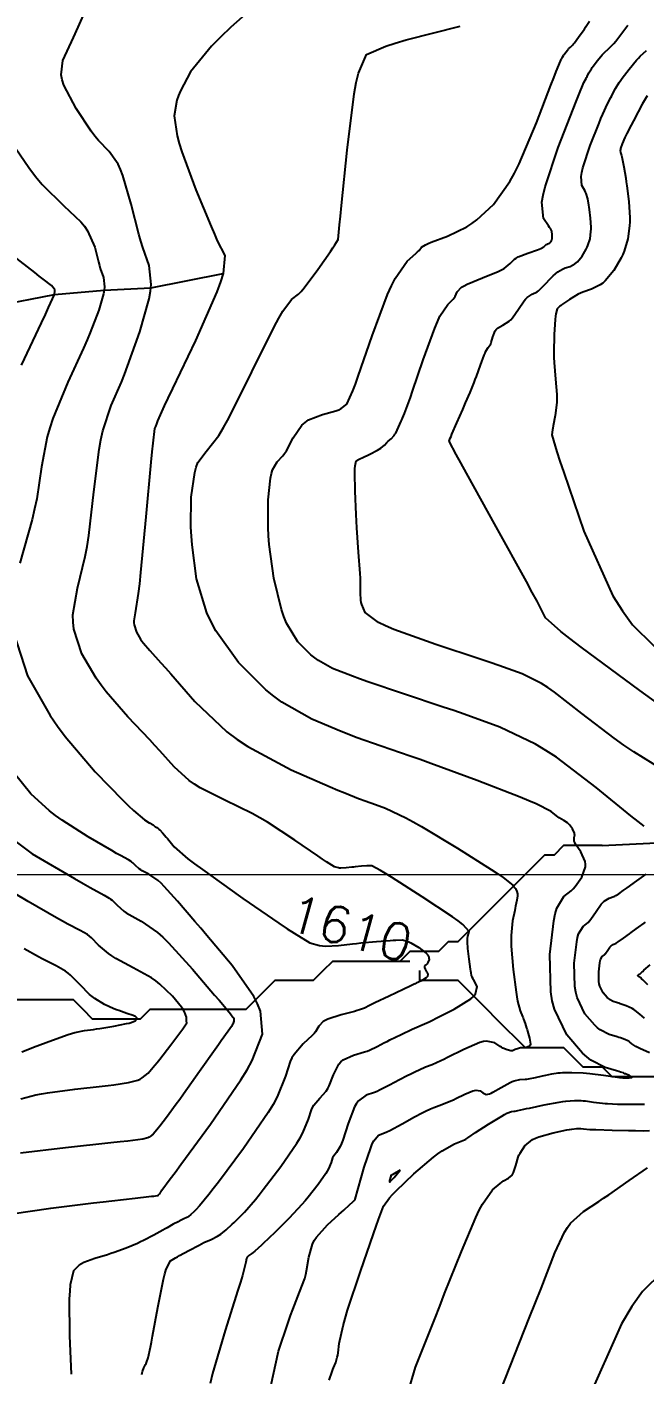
# Model space of a CAD drawing. Header units: metres. Extents: x 837117 to 838477, y 1189012 to 1191015.
# Drawn here: x 837546.3 to 837610.4, y 1190761.9 to 1190902 of the extents above; entities that cross this region are included whole.
import ezdxf

# ---------------------------------------------------------------- set-up
doc = ezdxf.new("R2010")
doc.units = ezdxf.units.M
doc.header["$LTSCALE"] = 0.3
doc.layers.add('COORD', color=7, linetype='Continuous', lineweight=20)
doc.layers.add('DRENAJE', color=5, linetype='Continuous', lineweight=25)
doc.layers.add('COTAS 10', color=1, linetype='Continuous')
doc.layers.add('COTAS INT', color=252, linetype='Continuous')
doc.styles.get("Standard").update_dxf_attribs({"font": 'simplex.shx'})

msp = doc.modelspace()

# ---------------------------------------------------------------- linework, layer by layer
at = {"layer": 'COORD'}
msp.add_line((837476.514, 1190813.872), (838476.514, 1190813.872), dxfattribs=at)
at = {"layer": 'COTAS 10'}
for points, elevation in [([(837613.396, 1190824.146), (837609.361, 1190826.637), (837608.323, 1190827.336), (837607.319, 1190828.038), (837603.979, 1190830.609), (837601.134, 1190832.823), (837600.441, 1190833.301), (837599.791, 1190833.72), (837597.787, 1190834.748), (837595.352, 1190835.608), (837594.43, 1190835.921), (837593.401, 1190836.266), (837588.787, 1190837.787), (837584.427, 1190839.349), (837583.557, 1190839.722), (837582.834, 1190840.068), (837581.442, 1190841.1), (837581.104, 1190841.939), (837581.045, 1190842.163), (837581.002, 1190842.383), (837580.97, 1190843.15), (837580.98, 1190844.253), (837580.964, 1190844.685), (837580.938, 1190845.173), (837580.776, 1190847.39), (837580.587, 1190849.928), (837580.545, 1190850.618), (837580.507, 1190851.303), (837580.411, 1190853.727), (837580.388, 1190855.664), (837580.397, 1190856.042), (837580.413, 1190856.35), (837580.526, 1190856.888), (837580.838, 1190857.047), (837580.98, 1190857.116), (837581.145, 1190857.196), (837581.94, 1190857.576), (837582.75, 1190857.992), (837582.924, 1190858.096), (837583.077, 1190858.193), (837583.447, 1190858.504), (837583.695, 1190858.775), (837583.769, 1190858.848), (837583.847, 1190858.92), (837584.149, 1190859.176), (837584.463, 1190859.51), (837584.548, 1190859.633), (837584.632, 1190859.768), (837584.93, 1190860.364), (837585.202, 1190860.996), (837585.271, 1190861.154), (837585.337, 1190861.305), (837585.549, 1190861.79), (837585.962, 1190862.912), (837586.155, 1190863.465), (837586.382, 1190864.123), (837587.484, 1190867.374), (837588.68, 1190870.653), (837588.966, 1190871.329), (837589.232, 1190871.904), (837590.032, 1190873.141), (837590.592, 1190873.692), (837590.707, 1190873.834), (837590.805, 1190873.971), (837591.014, 1190874.429), (837591.478, 1190874.914), (837591.737, 1190875.068), (837592.051, 1190875.231), (837593.657, 1190875.894), (837595.295, 1190876.562), (837595.631, 1190876.729), (837595.915, 1190876.887), (837596.514, 1190877.395), (837596.961, 1190877.837), (837597.148, 1190877.955), (837597.364, 1190878.071), (837598.375, 1190878.474), (837599.354, 1190878.811), (837599.55, 1190878.886), (837599.713, 1190878.953), (837600.029, 1190879.127), (837600.129, 1190879.237), (837600.156, 1190879.263), (837600.182, 1190879.287), (837600.273, 1190879.359), (837600.363, 1190879.412), (837600.388, 1190879.425), (837600.413, 1190879.436), (837600.504, 1190879.467), (837600.596, 1190879.511), (837600.621, 1190879.531), (837600.646, 1190879.554), (837600.737, 1190879.664), (837600.815, 1190879.794), (837600.832, 1190879.83), (837600.847, 1190879.866), (837600.886, 1190879.994), (837600.904, 1190880.132), (837600.905, 1190880.173), (837600.905, 1190880.217), (837600.894, 1190880.387), (837600.874, 1190880.553), (837600.869, 1190880.593), (837600.863, 1190880.632), (837600.843, 1190880.753), (837600.7, 1190881.018), (837600.617, 1190881.147), (837600.515, 1190881.301), (837599.99, 1190882.059), (837599.832, 1190883.75), (837599.962, 1190884.492), (837600.166, 1190885.352), (837601.531, 1190889.449), (837603.068, 1190893.449), (837603.381, 1190894.249), (837603.645, 1190894.916), (837604.194, 1190896.213), (837604.414, 1190896.626), (837604.471, 1190896.735), (837604.528, 1190896.841), (837604.718, 1190897.206), (837604.964, 1190897.616), (837605.055, 1190897.751), (837605.156, 1190897.895), (837605.604, 1190898.491), (837606.092, 1190899.076), (837606.218, 1190899.213), (837606.34, 1190899.338), (837606.749, 1190899.701), (837607.292, 1190900.258), (837607.499, 1190900.506), (837607.731, 1190900.795), (837608.771, 1190902.176)], 1620), ([(837543.732, 1190891.417), (837546.493, 1190887.355), (837547.201, 1190886.438), (837547.883, 1190885.612), (837550.143, 1190883.38), (837551.91, 1190881.721), (837552.282, 1190881.256), (837552.604, 1190880.789), (837553.343, 1190879.081), (837553.731, 1190877.551), (837553.831, 1190877.196), (837553.928, 1190876.87), (837554.253, 1190875.944), (837554.367, 1190874.979), (837554.331, 1190874.629), (837554.266, 1190874.244), (837553.788, 1190872.554), (837552.885, 1190870.233), (837552.552, 1190869.45), (837552.182, 1190868.606), (837550.549, 1190865.049), (837548.996, 1190861.294), (837548.677, 1190860.325), (837548.406, 1190859.387), (837547.83, 1190856.252), (837547.324, 1190852.932), (837547.097, 1190851.877), (837546.833, 1190850.764), (837545.565, 1190846.252)], 1610), ([(837544.936, 1190838.936), (837546.352, 1190834.535), (837548.729, 1190830.398), (837549.474, 1190829.303), (837550.258, 1190828.229), (837553.404, 1190824.535), (837556.253, 1190821.61), (837556.848, 1190821.021), (837557.36, 1190820.528), (837558.512, 1190819.549), (837559.011, 1190819.26), (837559.111, 1190819.202), (837559.195, 1190819.155), (837559.36, 1190819.065), (837559.419, 1190819.031), (837559.451, 1190819.005), (837559.51, 1190818.946), (837559.59, 1190818.877), (837559.619, 1190818.857), (837559.651, 1190818.836), (837559.793, 1190818.761), (837559.984, 1190818.626), (837560.048, 1190818.569), (837560.116, 1190818.504), (837560.399, 1190818.194), (837560.773, 1190817.753), (837560.899, 1190817.604), (837561.034, 1190817.444), (837561.601, 1190816.769), (837563.04, 1190815.514), (837563.725, 1190814.988), (837564.534, 1190814.385), (837568.488, 1190811.561), (837568.75, 1190811.381), (837572.494, 1190808.805), (837573.335, 1190808.243), (837574.06, 1190807.769), (837575.709, 1190806.788), (837576.705, 1190806.493), (837577.018, 1190806.453), (837577.346, 1190806.43), (837578.667, 1190806.495), (837580.142, 1190806.67), (837580.569, 1190806.716), (837581.003, 1190806.761), (837582.636, 1190806.914), (837584.069, 1190807.028), (837584.377, 1190807.049), (837584.647, 1190807.064), (837585.3, 1190807.081), (837585.812, 1190806.947), (837585.993, 1190806.868), (837586.191, 1190806.771), (837587.049, 1190806.271), (837587.802, 1190805.705), (837587.935, 1190805.567), (837588.034, 1190805.437), (837588.119, 1190805.035), (837587.98, 1190804.73), (837587.939, 1190804.662), (837587.896, 1190804.601), (837587.731, 1190804.439), (837587.616, 1190804.305), (837587.606, 1190804.262), (837587.605, 1190804.217), (837587.676, 1190804.031), (837587.801, 1190803.829), (837587.834, 1190803.773), (837587.866, 1190803.717), (837587.974, 1190803.514), (837587.932, 1190803.287), (837587.869, 1190803.216), (837587.784, 1190803.141), (837587.293, 1190802.838), (837586.76, 1190802.566), (837586.649, 1190802.511), (837586.554, 1190802.464), (837586.342, 1190802.368), (837585.908, 1190802.17), (837585.673, 1190802.059), (837585.388, 1190801.924), (837583.945, 1190801.236), (837582.476, 1190800.529), (837582.176, 1190800.383), (837581.921, 1190800.258), (837581.385, 1190799.986), (837580.867, 1190799.797), (837580.624, 1190799.725), (837580.339, 1190799.643), (837578.948, 1190799.277), (837577.576, 1190798.841), (837577.302, 1190798.716), (837577.073, 1190798.589), (837576.631, 1190798.112), (837576.297, 1190797.529), (837576.137, 1190797.335), (837575.948, 1190797.127), (837575.022, 1190796.258), (837574.06, 1190795.161), (837573.849, 1190794.809), (837573.662, 1190794.437), (837573.184, 1190792.918), (837572.315, 1190790.76), (837571.882, 1190789.984), (837571.364, 1190789.13), (837568.797, 1190785.403), (837566.206, 1190781.911), (837565.673, 1190781.206), (837565.22, 1190780.614), (837564.251, 1190779.42), (837563.841, 1190779.008), (837563.741, 1190778.909), (837563.646, 1190778.816), (837563.351, 1190778.537), (837563.08, 1190778.32), (837563, 1190778.268), (837562.919, 1190778.218), (837562.609, 1190778.065), (837562.244, 1190777.9), (837562.127, 1190777.843), (837562.004, 1190777.78), (837561.502, 1190777.514), (837560.862, 1190777.16), (837560.652, 1190777.042), (837560.426, 1190776.915), (837559.491, 1190776.387), (837558.423, 1190775.824), (837558.113, 1190775.676), (837557.797, 1190775.531), (837556.608, 1190775.037), (837555.363, 1190774.585), (837555.012, 1190774.467), (837554.659, 1190774.351), (837553.364, 1190773.961), (837552.222, 1190773.536), (837551.967, 1190773.399), (837551.737, 1190773.254), (837551.126, 1190772.662), (837550.795, 1190771.235), (837550.742, 1190770.563), (837550.706, 1190769.772), (837550.716, 1190765.918), (837550.914, 1190761.92)], 1610), ([(837610.496, 1190798.929), (837610.005, 1190799.343), (837609.526, 1190799.746), (837609.387, 1190799.837), (837609.376, 1190799.844), (837609.219, 1190799.937), (837608.592, 1190800.223), (837607.974, 1190800.444), (837607.823, 1190800.496), (837607.681, 1190800.543), (837607.242, 1190800.68), (837606.849, 1190800.884), (837606.736, 1190800.974), (837606.621, 1190801.079), (837606.19, 1190801.581), (837605.85, 1190802.28), (837605.792, 1190802.51), (837605.749, 1190802.755), (837605.727, 1190803.774), (837605.833, 1190804.699), (837605.872, 1190804.887), (837605.915, 1190805.044), (837606.104, 1190805.364), (837606.322, 1190805.539), (837606.383, 1190805.606), (837606.445, 1190805.68), (837606.671, 1190806.013), (837606.897, 1190806.335), (837606.959, 1190806.402), (837607.02, 1190806.46), (837607.238, 1190806.59), (837607.533, 1190806.734), (837607.643, 1190806.8), (837607.764, 1190806.879), (837608.303, 1190807.259), (837608.918, 1190807.71), (837609.087, 1190807.833), (837609.256, 1190807.955), (837609.862, 1190808.389), (837610.439, 1190808.816), (837610.59, 1190808.934)], 1620), ([(837585.083, 1190757.243), (837586.672, 1190762.672), (837588.678, 1190767.696), (837589.203, 1190769.016), (837589.715, 1190770.305), (837591.453, 1190774.703), (837592.954, 1190778.235), (837593.317, 1190778.978), (837593.657, 1190779.619), (837594.692, 1190781.087), (837595.486, 1190781.764), (837595.673, 1190781.907), (837595.847, 1190782.031), (837596.356, 1190782.319), (837596.725, 1190782.62), (837596.809, 1190782.753), (837596.885, 1190782.906), (837597.098, 1190783.638), (837597.343, 1190784.478), (837597.44, 1190784.7), (837597.55, 1190784.918), (837598.053, 1190785.666), (837598.86, 1190786.313), (837599.161, 1190786.467), (837599.496, 1190786.61), (837600.988, 1190787.035), (837602.409, 1190787.319), (837602.699, 1190787.374), (837602.945, 1190787.417), (837603.463, 1190787.487), (837603.706, 1190787.479), (837603.779, 1190787.473), (837603.854, 1190787.466), (837604.147, 1190787.428), (837604.79, 1190787.38), (837605.086, 1190787.367), (837605.434, 1190787.353), (837607.116, 1190787.302), (837608.841, 1190787.262), (837609.216, 1190787.255), (837609.546, 1190787.249), (837610.365, 1190787.245), (837611.019, 1190787.256)], 1620)]:
    msp.add_lwpolyline(points, dxfattribs=dict(at, elevation=elevation))
at = {"layer": 'COTAS INT'}
for points, elevation in [([(837572.48, 1190906.388), (837567.49, 1190901.955), (837566.426, 1190900.928), (837565.5, 1190899.99), (837563.304, 1190897.326), (837562.251, 1190895.349), (837562.047, 1190894.843), (837561.88, 1190894.355), (837561.59, 1190892.743), (837561.911, 1190890.653), (837562.13, 1190889.864), (837562.405, 1190888.984), (837563.865, 1190885.045), (837565.436, 1190881.238), (837565.78, 1190880.441), (837566.086, 1190879.756), (837566.863, 1190878.207), (837566.711, 1190876.354), (837566.431, 1190875.476), (837566.048, 1190874.441), (837563.804, 1190869.383), (837561.428, 1190864.399), (837560.961, 1190863.409), (837560.577, 1190862.588), (837559.88, 1190861.034), (837559.737, 1190860.636), (837559.703, 1190860.545), (837559.67, 1190860.461), (837559.571, 1190860.229), (837559.381, 1190858.715), (837559.292, 1190857.823), (837559.185, 1190856.727), (837558.668, 1190851.064), (837558.117, 1190845.272), (837557.99, 1190844.095), (837557.873, 1190843.104), (837557.544, 1190841.064), (837557.408, 1190840.251), (837557.413, 1190840.033), (837557.437, 1190839.819), (837557.678, 1190839.07), (837558.112, 1190838.336), (837558.257, 1190838.13), (837558.414, 1190837.923), (837559.07, 1190837.168), (837560.232, 1190835.89), (837560.708, 1190835.354), (837561.25, 1190834.739), (837563.761, 1190831.858), (837567.086, 1190828.705), (837568.141, 1190827.918), (837569.255, 1190827.168), (837573.761, 1190824.77), (837577.807, 1190822.999), (837578.63, 1190822.644), (837579.325, 1190822.349), (837580.761, 1190821.77), (837581.553, 1190821.497), (837581.842, 1190821.394), (837582.161, 1190821.279), (837583.563, 1190820.761), (837585.685, 1190819.76), (837586.458, 1190819.34), (837587.311, 1190818.858), (837591.061, 1190816.6), (837594.544, 1190814.395), (837595.229, 1190813.946), (837595.792, 1190813.567), (837596.816, 1190812.783), (837597.022, 1190812.482), (837597.069, 1190812.407), (837597.112, 1190812.336), (837597.233, 1190812.111), (837597.288, 1190811.853), (837597.29, 1190811.761), (837597.286, 1190811.66), (837597.223, 1190811.222), (837597.092, 1190810.588), (837597.045, 1190810.363), (837596.994, 1190810.117), (837596.769, 1190809.05), (837596.625, 1190807.54), (837596.625, 1190807.014), (837596.642, 1190806.442), (837596.844, 1190803.985), (837597.146, 1190801.646), (837597.226, 1190801.148), (837597.304, 1190800.714), (837597.571, 1190799.689), (837597.803, 1190799.124), (837597.86, 1190798.981), (837597.912, 1190798.843), (837598.074, 1190798.394), (837598.231, 1190797.91), (837598.281, 1190797.75), (837598.334, 1190797.579), (837598.549, 1190796.869), (837598.626, 1190796.24), (837598.592, 1190796.12), (837598.534, 1190796.024), (837598.122, 1190795.875), (837597.613, 1190795.846), (837597.493, 1190795.826), (837597.383, 1190795.801), (837597.058, 1190795.668), (837596.764, 1190795.561), (837596.673, 1190795.552), (837596.577, 1190795.554), (837596.196, 1190795.634), (837595.752, 1190795.836), (837595.617, 1190795.913), (837595.476, 1190795.999), (837594.926, 1190796.388), (837594.076, 1190796.554), (837593.747, 1190796.5), (837593.378, 1190796.402), (837591.706, 1190795.688), (837590.022, 1190794.839), (837589.644, 1190794.656), (837589.305, 1190794.496), (837588.402, 1190794.106), (837587.708, 1190793.831), (837587.501, 1190793.743), (837587.287, 1190793.649), (837586.463, 1190793.268), (837585.556, 1190792.818), (837585.29, 1190792.68), (837585.019, 1190792.537), (837583.985, 1190791.973), (837582.957, 1190791.449), (837582.688, 1190791.331), (837582.427, 1190791.224), (837581.541, 1190790.935), (837580.747, 1190790.357), (837580.543, 1190790.067), (837580.345, 1190789.721), (837579.692, 1190788.004), (837579.136, 1190786.27), (837579, 1190785.914), (837578.873, 1190785.612), (837578.479, 1190784.968), (837578.185, 1190784.632), (837578.12, 1190784.525), (837578.063, 1190784.411), (837577.917, 1190783.947), (837577.652, 1190783.288), (837577.519, 1190783.051), (837577.361, 1190782.79), (837576.577, 1190781.651), (837575.533, 1190780.328), (837575.211, 1190779.951), (837574.876, 1190779.569), (837573.544, 1190778.151), (837572.238, 1190776.839), (837571.917, 1190776.524), (837571.615, 1190776.229), (837570.674, 1190775.339), (837569.973, 1190774.716), (837569.823, 1190774.59), (837569.691, 1190774.484), (837569.372, 1190774.272), (837569.204, 1190774.114), (837569.168, 1190774.043), (837569.136, 1190773.961), (837569.055, 1190773.564), (837568.691, 1190772.19), (837568.48, 1190771.491), (837568.222, 1190770.654), (837566.889, 1190766.48), (837565.595, 1190762.002), (837565.361, 1190760.974)], 1614), ([(837558.252, 1190761.89), (837558.272, 1190762.06), (837558.299, 1190762.211), (837558.447, 1190762.608), (837558.63, 1190762.933), (837558.678, 1190763.04), (837558.725, 1190763.153), (837558.885, 1190763.623), (837559.134, 1190764.741), (837559.237, 1190765.264), (837559.355, 1190765.879), (837559.904, 1190768.868), (837560.496, 1190771.799), (837560.642, 1190772.376), (837560.779, 1190772.853), (837561.208, 1190773.727), (837561.733, 1190774.021), (837561.932, 1190774.131), (837562.153, 1190774.254), (837563.144, 1190774.798), (837564.193, 1190775.355), (837564.451, 1190775.485), (837564.696, 1190775.605), (837565.461, 1190775.95), (837566.109, 1190776.27), (837566.279, 1190776.374), (837566.445, 1190776.485), (837567.012, 1190776.938), (837567.631, 1190777.523), (837567.829, 1190777.716), (837568.04, 1190777.924), (837568.898, 1190778.786), (837570.048, 1190780.091), (837570.442, 1190780.578), (837570.87, 1190781.119), (837572.687, 1190783.527), (837574.363, 1190785.96), (837574.701, 1190786.517), (837574.984, 1190787.024), (837575.551, 1190788.433), (837575.862, 1190789.424), (837575.985, 1190789.667), (837576.123, 1190789.897), (837576.75, 1190790.613), (837577.41, 1190791.37), (837577.569, 1190791.625), (837577.716, 1190791.9), (837578.161, 1190793.058), (837578.709, 1190794.155), (837578.922, 1190794.391), (837579.161, 1190794.599), (837580.245, 1190795.106), (837581.383, 1190795.434), (837581.656, 1190795.528), (837581.912, 1190795.623), (837582.685, 1190795.98), (837583.47, 1190796.397), (837583.733, 1190796.531), (837584.016, 1190796.673), (837585.204, 1190797.252), (837586.338, 1190797.787), (837586.587, 1190797.901), (837586.808, 1190798), (837587.372, 1190798.237), (837588.114, 1190798.575), (837588.447, 1190798.738), (837588.835, 1190798.931), (837590.7, 1190799.881), (837592.42, 1190800.942), (837592.717, 1190801.206), (837592.937, 1190801.456), (837593.084, 1190802.25), (837592.79, 1190802.829), (837592.731, 1190802.944), (837592.682, 1190803.039), (837592.586, 1190803.218), (837592.559, 1190803.26), (837592.553, 1190803.269), (837592.548, 1190803.276), (837592.539, 1190803.293), (837592.531, 1190803.31), (837592.528, 1190803.317), (837592.524, 1190803.325), (837592.505, 1190803.364), (837592.456, 1190803.657), (837592.432, 1190803.825), (837592.404, 1190804.032), (837592.268, 1190805.092), (837592.14, 1190806.191), (837592.117, 1190806.422), (837592.1, 1190806.621), (837592.084, 1190807.072), (837592.101, 1190807.279), (837592.104, 1190807.323), (837592.108, 1190807.362), (837592.116, 1190807.457), (837592.143, 1190807.567), (837592.158, 1190807.615), (837592.177, 1190807.671), (837592.274, 1190807.94), (837591.596, 1190808.69), (837591.127, 1190809.05), (837590.536, 1190809.477), (837587.384, 1190811.567), (837584.177, 1190813.595), (837583.551, 1190813.983), (837583.039, 1190814.295), (837582.136, 1190814.794), (837581.873, 1190814.787), (837581.764, 1190814.781), (837581.64, 1190814.773), (837581.062, 1190814.726), (837580.404, 1190814.665), (837580.229, 1190814.647), (837580.057, 1190814.628), (837579.463, 1190814.558), (837578.931, 1190814.531), (837578.798, 1190814.541), (837578.672, 1190814.557), (837578.271, 1190814.676), (837577.421, 1190815.201), (837577.012, 1190815.473), (837576.528, 1190815.801), (837574.153, 1190817.443), (837571.289, 1190819.3), (837570.498, 1190819.762), (837569.706, 1190820.202), (837566.852, 1190821.606), (837564.313, 1190822.901), (837563.72, 1190823.273), (837563.175, 1190823.65), (837561.606, 1190825.063), (837560.104, 1190826.742), (837559.602, 1190827.288), (837559.063, 1190827.869), (837556.803, 1190830.26), (837554.545, 1190832.857), (837554.007, 1190833.568), (837553.507, 1190834.276), (837552.015, 1190836.803), (837551.187, 1190839.377), (837551.105, 1190840.115), (837551.087, 1190840.864), (837551.555, 1190843.658), (837552.353, 1190846.934), (837552.543, 1190847.986), (837552.72, 1190849.102), (837553.249, 1190853.658), (837553.796, 1190858.057), (837553.984, 1190859.074), (837554.189, 1190860.004), (837555.06, 1190862.639), (837556.112, 1190865.068), (837556.43, 1190865.868), (837556.759, 1190866.725), (837558.045, 1190870.279), (837559.018, 1190873.72), (837559.151, 1190874.504), (837559.224, 1190875.217), (837558.992, 1190877.182), (837558.331, 1190879.068), (837558.133, 1190879.73), (837557.929, 1190880.453), (837557.139, 1190883.568), (837556.28, 1190886.541), (837556.034, 1190887.173), (837555.782, 1190887.722), (837554.842, 1190889.019), (837553.727, 1190890.165), (837553.366, 1190890.62), (837552.982, 1190891.134), (837551.406, 1190893.49), (837550.147, 1190895.927), (837549.962, 1190896.494), (837549.849, 1190897.013), (837550.035, 1190898.497), (837551.154, 1190900.872), (837551.629, 1190901.953), (837552.176, 1190903.217)], 1612), ([(837610.46, 1190818.902), (837609.816, 1190819.399), (837609.066, 1190819.991), (837605.472, 1190822.934), (837601.327, 1190826.065), (837600.229, 1190826.777), (837599.153, 1190827.422), (837595.445, 1190829.191), (837591.741, 1190830.533), (837590.667, 1190830.909), (837589.573, 1190831.287), (837585.445, 1190832.665), (837581.72, 1190833.914), (837580.879, 1190834.21), (837580.121, 1190834.484), (837578.071, 1190835.292), (837576.6, 1190836.123), (837576.206, 1190836.412), (837575.819, 1190836.726), (837574.47, 1190838.071), (837573.29, 1190840.005), (837573.009, 1190840.69), (837572.749, 1190841.44), (837571.974, 1190844.688), (837571.492, 1190848.172), (837571.415, 1190849.07), (837571.363, 1190849.939), (837571.38, 1190852.839), (837571.632, 1190855.093), (837571.728, 1190855.555), (837571.835, 1190855.948), (837572.315, 1190856.781), (837572.905, 1190857.391), (837573.081, 1190857.642), (837573.263, 1190857.93), (837573.968, 1190859.265), (837574.887, 1190860.594), (837575.204, 1190860.878), (837575.549, 1190861.125), (837577.021, 1190861.71), (837578.414, 1190862.083), (837578.71, 1190862.195), (837578.966, 1190862.312), (837579.564, 1190862.766), (837580.174, 1190864.149), (837580.437, 1190864.851), (837580.742, 1190865.691), (837582.185, 1190869.879), (837583.783, 1190874.164), (837584.185, 1190875.066), (837584.57, 1190875.844), (837585.815, 1190877.627), (837586.732, 1190878.443), (837586.91, 1190878.612), (837587.055, 1190878.757), (837587.304, 1190879.073), (837587.742, 1190879.347), (837588.006, 1190879.465), (837588.331, 1190879.601), (837590.02, 1190880.246), (837592.025, 1190881.211), (837592.55, 1190881.55), (837593.061, 1190881.92), (837594.795, 1190883.514), (837596.482, 1190885.909), (837596.963, 1190886.783), (837597.45, 1190887.75), (837599.259, 1190892.004), (837600.764, 1190895.942), (837601.06, 1190896.708), (837601.302, 1190897.335), (837601.741, 1190898.428), (837601.833, 1190898.599), (837601.857, 1190898.644), (837601.88, 1190898.688), (837601.959, 1190898.84), (837602.061, 1190899.01), (837602.099, 1190899.066), (837602.141, 1190899.126), (837602.327, 1190899.373), (837602.529, 1190899.616), (837602.582, 1190899.673), (837602.632, 1190899.725), (837602.802, 1190899.876), (837603.028, 1190900.107), (837603.114, 1190900.21), (837603.21, 1190900.33), (837603.642, 1190900.903), (837604.118, 1190901.578), (837604.242, 1190901.762), (837604.362, 1190901.945), (837604.768, 1190902.593)], 1618), ([(837571.634, 1190760.685), (837572.449, 1190764.32), (837573.452, 1190767.321), (837573.697, 1190768.017), (837573.928, 1190768.653), (837574.643, 1190770.464), (837575.167, 1190771.888), (837575.277, 1190772.28), (837575.373, 1190772.672), (837575.593, 1190774.081), (837575.965, 1190775.456), (837576.156, 1190775.826), (837576.385, 1190776.191), (837577.531, 1190777.471), (837578.734, 1190778.549), (837578.999, 1190778.787), (837579.234, 1190778.998), (837579.839, 1190779.542), (837580.177, 1190779.861), (837580.243, 1190779.93), (837580.299, 1190779.99), (837580.402, 1190780.141), (837581.367, 1190783.446), (837582.035, 1190785.471), (837582.199, 1190785.866), (837582.354, 1190786.19), (837582.838, 1190786.764), (837583.471, 1190787.014), (837583.72, 1190787.133), (837584.002, 1190787.275), (837585.285, 1190787.966), (837586.567, 1190788.676), (837586.848, 1190788.828), (837587.096, 1190788.962), (837587.722, 1190789.285), (837588.236, 1190789.512), (837588.414, 1190789.584), (837588.607, 1190789.661), (837589.432, 1190789.975), (837590.361, 1190790.346), (837590.62, 1190790.459), (837590.88, 1190790.577), (837591.825, 1190791.038), (837592.646, 1190791.388), (837592.828, 1190791.436), (837592.989, 1190791.463), (837593.406, 1190791.382), (837593.677, 1190791.191), (837593.746, 1190791.148), (837593.812, 1190791.11), (837594.03, 1190791.011), (837594.392, 1190791.082), (837594.549, 1190791.151), (837594.731, 1190791.241), (837595.594, 1190791.746), (837596.514, 1190792.264), (837596.731, 1190792.362), (837596.933, 1190792.441), (837597.528, 1190792.564), (837598.074, 1190792.595), (837598.245, 1190792.616), (837598.425, 1190792.643), (837599.145, 1190792.784), (837599.877, 1190792.948), (837600.064, 1190792.989), (837600.245, 1190793.029), (837600.841, 1190793.155), (837601.5, 1190793.248), (837601.719, 1190793.265), (837601.955, 1190793.28), (837602.94, 1190793.305), (837604.108, 1190793.264), (837604.459, 1190793.236), (837604.821, 1190793.202), (837606.23, 1190793.021), (837607.441, 1190792.839), (837607.679, 1190792.804), (837607.875, 1190792.775), (837608.233, 1190792.729), (837608.453, 1190792.729), (837608.531, 1190792.73), (837608.902, 1190792.734), (837609.174, 1190792.774), (837609.189, 1190792.797), (837609.178, 1190792.825), (837608.92, 1190792.969), (837608.572, 1190793.116), (837608.504, 1190793.146), (837608.448, 1190793.171), (837608.35, 1190793.22), (837608.331, 1190793.237), (837608.325, 1190793.241), (837608.318, 1190793.244), (837608.293, 1190793.256), (837607.987, 1190793.345), (837607.804, 1190793.398), (837607.579, 1190793.463), (837606.409, 1190793.797), (837604.916, 1190794.574), (837604.486, 1190794.917), (837604.05, 1190795.316), (837602.414, 1190797.219), (837601.122, 1190799.874), (837600.901, 1190800.747), (837600.74, 1190801.68), (837600.655, 1190805.546), (837601.059, 1190809.061), (837601.206, 1190809.773), (837601.369, 1190810.371), (837602.086, 1190811.585), (837602.873, 1190812.182), (837603.08, 1190812.391), (837603.282, 1190812.618), (837603.97, 1190813.598), (837604.356, 1190814.671), (837604.368, 1190814.957), (837604.337, 1190815.239), (837603.882, 1190816.218), (837603.329, 1190817.025), (837603.237, 1190817.199), (837603.173, 1190817.35), (837603.161, 1190817.716), (837603.236, 1190817.991), (837603.226, 1190818.085), (837603.202, 1190818.187), (837603.006, 1190818.62), (837602.695, 1190819.05), (837602.598, 1190819.15), (837602.497, 1190819.242), (837602.097, 1190819.504), (837601.634, 1190819.771), (837601.493, 1190819.865), (837601.347, 1190819.968), (837600.775, 1190820.415), (837599.229, 1190821.217), (837598.47, 1190821.543), (837597.566, 1190821.914), (837593.103, 1190823.634), (837588.283, 1190825.409), (837587.155, 1190825.816), (837586.115, 1190826.186), (837583.103, 1190827.218), (837580.522, 1190828.131), (837579.755, 1190828.427), (837578.964, 1190828.741), (837575.916, 1190830.031), (837572.801, 1190831.791), (837571.967, 1190832.403), (837571.147, 1190833.068), (837568.29, 1190835.916), (837565.935, 1190839.198), (837565.431, 1190840.136), (837564.991, 1190841.087), (837563.937, 1190844.628), (837563.465, 1190848.134), (837563.392, 1190849.063), (837563.345, 1190849.974), (837563.383, 1190853.112), (837563.74, 1190855.673), (837563.894, 1190856.22), (837564.072, 1190856.697), (837564.913, 1190857.833), (837566.252, 1190859.516), (837566.744, 1190860.337), (837567.288, 1190861.312), (837569.691, 1190866.116), (837571.992, 1190870.807), (837572.471, 1190871.71), (837572.883, 1190872.443), (837573.803, 1190873.66), (837574.51, 1190874.196), (837574.787, 1190874.498), (837575.099, 1190874.868), (837576.523, 1190876.758), (837577.856, 1190878.654), (837578.11, 1190879.027), (837578.316, 1190879.334), (837578.646, 1190879.895), (837578.792, 1190881.396), (837578.882, 1190882.296), (837578.994, 1190883.406), (837579.573, 1190889.165), (837580.32, 1190895.031), (837580.536, 1190896.209), (837580.757, 1190897.193), (837581.589, 1190899.134), (837583.608, 1190899.994), (837584.576, 1190900.296), (837585.723, 1190900.626), (837591.343, 1190902.049)], 1616), ([(837616.375, 1190828.409), (837609.989, 1190833.004), (837603.914, 1190837.497), (837602.741, 1190838.392), (837601.79, 1190839.136), (837600.195, 1190840.564), (837599.319, 1190842.281), (837598.821, 1190843.207), (837598.211, 1190844.328), (837595.087, 1190850.007), (837591.993, 1190855.602), (837591.404, 1190856.671), (837590.929, 1190857.532), (837590.181, 1190858.906), (837590.184, 1190858.919), (837590.184, 1190858.924), (837590.179, 1190858.928), (837590.299, 1190859.221), (837590.378, 1190859.406), (837590.475, 1190859.635), (837590.99, 1190860.836), (837591.59, 1190862.227), (837591.741, 1190862.577), (837591.886, 1190862.911), (837592.357, 1190863.986), (837592.784, 1190865.014), (837592.901, 1190865.318), (837593.019, 1190865.63), (837593.44, 1190866.825), (837593.82, 1190867.866), (837593.911, 1190868.08), (837593.995, 1190868.263), (837594.249, 1190868.656), (837594.452, 1190868.941), (837594.504, 1190869.056), (837594.555, 1190869.186), (837594.724, 1190869.785), (837594.98, 1190870.394), (837595.085, 1190870.531), (837595.206, 1190870.655), (837595.766, 1190870.985), (837596.415, 1190871.384), (837596.591, 1190871.551), (837596.766, 1190871.743), (837597.388, 1190872.638), (837597.979, 1190873.518), (837598.134, 1190873.7), (837598.287, 1190873.855), (837598.808, 1190874.193), (837599.319, 1190874.454), (837599.464, 1190874.56), (837599.612, 1190874.682), (837600.158, 1190875.247), (837600.701, 1190875.845), (837600.847, 1190875.987), (837600.99, 1190876.119), (837601.488, 1190876.512), (837601.976, 1190876.801), (837602.112, 1190876.867), (837602.248, 1190876.927), (837602.745, 1190877.096), (837603.244, 1190877.34), (837603.381, 1190877.447), (837603.519, 1190877.573), (837604.012, 1190878.171), (837604.437, 1190878.88), (837604.53, 1190879.075), (837604.613, 1190879.269), (837604.825, 1190879.966), (837604.92, 1190880.716), (837604.928, 1190880.944), (837604.929, 1190881.18), (837604.869, 1190882.106), (837604.759, 1190883.009), (837604.729, 1190883.231), (837604.699, 1190883.441), (837604.589, 1190884.098), (837604.43, 1190884.664), (837604.369, 1190884.816), (837604.3, 1190884.967), (837603.986, 1190885.494), (837603.897, 1190886.443), (837603.97, 1190886.86), (837604.085, 1190887.343), (837604.851, 1190889.642), (837605.76, 1190891.974), (837605.965, 1190892.477), (837606.149, 1190892.918), (837606.646, 1190893.999), (837606.995, 1190894.652), (837607.086, 1190894.825), (837607.175, 1190894.994), (837607.477, 1190895.573), (837607.867, 1190896.222), (837608.011, 1190896.436), (837608.171, 1190896.664), (837608.881, 1190897.609), (837609.654, 1190898.535), (837609.854, 1190898.752), (837610.048, 1190898.951), (837610.695, 1190899.527)], 1622), ([(837610.77, 1190894.828), (837610.236, 1190893.939), (837609.823, 1190893.146), (837609.701, 1190892.915), (837609.576, 1190892.679), (837609.098, 1190891.784), (837608.653, 1190890.921), (837608.548, 1190890.705), (837608.451, 1190890.498), (837608.171, 1190889.836), (837608.003, 1190889.333), (837607.978, 1190889.227), (837607.962, 1190889.136), (837607.981, 1190888.928), (837608.084, 1190888.632), (837608.121, 1190888.485), (837608.161, 1190888.31), (837608.336, 1190887.443), (837608.535, 1190886.249), (837608.59, 1190885.868), (837608.645, 1190885.465), (837608.844, 1190883.824), (837608.953, 1190882.143), (837608.952, 1190881.714), (837608.936, 1190881.301), (837608.764, 1190879.939), (837608.378, 1190878.673), (837608.228, 1190878.32), (837608.058, 1190877.966), (837607.288, 1190876.679), (837606.391, 1190875.592), (837606.142, 1190875.364), (837605.892, 1190875.168), (837604.986, 1190874.725), (837604.084, 1190874.419), (837603.836, 1190874.309), (837603.589, 1190874.189), (837602.704, 1190873.664), (837601.968, 1190873.153), (837601.815, 1190873.04), (837601.684, 1190872.94), (837601.395, 1190872.685), (837601.259, 1190872.168), (837601.225, 1190871.904), (837601.192, 1190871.587), (837601.085, 1190870.004), (837601.05, 1190868.121), (837601.063, 1190867.616), (837601.086, 1190867.117), (837601.249, 1190865.372), (837601.379, 1190863.759), (837601.381, 1190863.343), (837601.369, 1190862.941), (837601.2, 1190861.6), (837600.988, 1190860.526), (837600.948, 1190860.291), (837600.916, 1190860.084), (837600.866, 1190859.565), (837601.376, 1190857.825), (837601.697, 1190856.848), (837602.095, 1190855.656), (837604.183, 1190849.565), (837607.208, 1190842.857), (837608.197, 1190841.276), (837609.253, 1190839.815), (837613.616, 1190835.539)], 1624), ([(837545.744, 1190866.837), (837547.808, 1190871.222), (837548.215, 1190872.093), (837548.55, 1190872.815), (837549.168, 1190874.184), (837549.21, 1190874.566), (837549.183, 1190874.666), (837549.14, 1190874.763), (837548.843, 1190875.09), (837547.98, 1190875.759), (837547.579, 1190876.072), (837547.108, 1190876.439), (837544.823, 1190878.227)], 1608), ([(837544.744, 1190778.596), (837548.793, 1190779.194), (837553.225, 1190779.739), (837554.224, 1190779.86), (837555.123, 1190779.967), (837557.546, 1190780.245), (837558.984, 1190780.4), (837559.262, 1190780.431), (837559.488, 1190780.455), (837559.871, 1190780.499), (837559.911, 1190780.51), (837559.921, 1190780.514), (837559.93, 1190780.519), (837559.956, 1190780.54), (837559.985, 1190780.575), (837559.996, 1190780.589), (837560.009, 1190780.604), (837560.063, 1190780.676), (837560.143, 1190780.784), (837560.171, 1190780.822), (837560.201, 1190780.865), (837560.333, 1190781.05), (837561.199, 1190782.235), (837561.693, 1190782.907), (837562.296, 1190783.729), (837565.393, 1190787.939), (837568.541, 1190792.525), (837569.178, 1190793.584), (837569.712, 1190794.55), (837570.793, 1190797.278), (837570.559, 1190799.666), (837570.265, 1190800.419), (837569.871, 1190801.211), (837567.623, 1190804.404), (837564.992, 1190807.532), (837564.358, 1190808.284), (837563.764, 1190808.986), (837561.962, 1190811.111), (837560.57, 1190812.635), (837560.236, 1190812.959), (837559.924, 1190813.24), (837558.981, 1190813.901), (837558.282, 1190814.273), (837558.124, 1190814.373), (837557.981, 1190814.471), (837557.589, 1190814.812), (837557.299, 1190815.102), (837557.219, 1190815.169), (837557.139, 1190815.229), (837556.852, 1190815.396), (837556.038, 1190815.839), (837555.626, 1190816.073), (837555.133, 1190816.356), (837552.678, 1190817.779), (837549.947, 1190819.526), (837549.28, 1190820.012), (837548.651, 1190820.499), (837546.702, 1190822.268), (837544.99, 1190824.395)], 1608), ([(837542.075, 1190819.597), (837546.844, 1190816.01), (837551.255, 1190813.452), (837552.141, 1190812.944), (837552.882, 1190812.523), (837554.344, 1190811.728), (837554.859, 1190811.428), (837555.002, 1190811.319), (837555.146, 1190811.2), (837555.669, 1190810.677), (837556.371, 1190810.065), (837556.629, 1190809.889), (837556.914, 1190809.71), (837558.169, 1190809.041), (837559.863, 1190807.854), (837560.423, 1190807.349), (837561.024, 1190806.767), (837563.525, 1190804.029), (837565.808, 1190801.35), (837566.271, 1190800.806), (837566.661, 1190800.347), (837567.46, 1190799.405), (837567.71, 1190799.05), (837567.754, 1190798.962), (837567.787, 1190798.878), (837567.813, 1190798.613), (837567.692, 1190798.31), (837567.633, 1190798.203), (837567.562, 1190798.085), (837567.213, 1190797.575), (837566.501, 1190796.586), (837566.202, 1190796.166), (837565.859, 1190795.682), (837564.252, 1190793.407), (837562.572, 1190791.038), (837562.182, 1190790.495), (837561.825, 1190790.001), (837560.81, 1190788.625), (837560.112, 1190787.715), (837559.954, 1190787.516), (837559.813, 1190787.339), (837559.434, 1190786.888), (837559.101, 1190786.624), (837558.988, 1190786.565), (837558.867, 1190786.512), (837558.357, 1190786.372), (837556.779, 1190786.171), (837555.984, 1190786.08), (837555.035, 1190785.973), (837550.316, 1190785.456), (837545.614, 1190784.923)], 1606), ([(837545.674, 1190790.548), (837547.233, 1190790.967), (837547.811, 1190791.078), (837548.452, 1190791.185), (837551.294, 1190791.553), (837554.125, 1190791.873), (837554.759, 1190791.95), (837555.328, 1190792.023), (837556.842, 1190792.246), (837557.823, 1190792.514), (837558.056, 1190792.615), (837558.272, 1190792.729), (837558.913, 1190793.236), (837559.594, 1190794.04), (837559.835, 1190794.341), (837560.1, 1190794.676), (837561.247, 1190796.166), (837562.29, 1190797.56), (837562.489, 1190797.833), (837562.649, 1190798.057), (837562.902, 1190798.462), (837562.9, 1190798.604), (837562.899, 1190798.664), (837562.898, 1190798.732), (837562.894, 1190799.049), (837562.668, 1190799.609), (837562.528, 1190799.831), (837562.354, 1190800.08), (837561.444, 1190801.22), (837560.129, 1190802.481), (837559.7, 1190802.807), (837559.243, 1190803.123), (837557.358, 1190804.181), (837555.545, 1190805.147), (837555.134, 1190805.405), (837554.762, 1190805.66), (837553.748, 1190806.543), (837552.994, 1190807.297), (837552.786, 1190807.47), (837552.579, 1190807.626), (837551.835, 1190808.059), (837550.557, 1190808.723), (837550.012, 1190809.024), (837549.386, 1190809.377), (837546.434, 1190811.078), (837543.532, 1190812.792)], 1604), ([(837611.017, 1190795.342), (837609.995, 1190795.794), (837609.781, 1190795.9), (837609.596, 1190795.998), (837609.178, 1190796.282), (837608.928, 1190796.491), (837608.851, 1190796.542), (837608.769, 1190796.591), (837608.442, 1190796.74), (837607.98, 1190796.895), (837607.814, 1190796.947), (837607.63, 1190797.003), (837606.826, 1190797.238), (837605.883, 1190797.729), (837605.611, 1190797.946), (837605.335, 1190798.197), (837604.302, 1190799.4), (837603.486, 1190801.077), (837603.346, 1190801.628), (837603.245, 1190802.217), (837603.191, 1190804.66), (837603.446, 1190806.88), (837603.539, 1190807.33), (837603.642, 1190807.707), (837604.095, 1190808.474), (837604.618, 1190808.895), (837604.765, 1190809.055), (837604.913, 1190809.233), (837605.455, 1190810.031), (837605.997, 1190810.803), (837606.145, 1190810.964), (837606.292, 1190811.103), (837606.817, 1190811.414), (837607.287, 1190811.585), (837607.401, 1190811.635), (837607.507, 1190811.687), (837607.829, 1190811.882), (837608.282, 1190812.21), (837608.47, 1190812.345), (837608.686, 1190812.499), (837609.691, 1190813.216), (837610.672, 1190813.918)], 1618), ([(837545.774, 1190795.458), (837546.397, 1190795.693), (837546.997, 1190795.919), (837548.963, 1190796.663), (837550.573, 1190797.233), (837550.947, 1190797.349), (837551.29, 1190797.447), (837552.272, 1190797.65), (837553.215, 1190797.773), (837553.534, 1190797.821), (837553.877, 1190797.874), (837555.328, 1190798.119), (837556.652, 1190798.376), (837556.916, 1190798.438), (837557.136, 1190798.495), (837557.56, 1190798.67), (837557.668, 1190798.809), (837557.689, 1190798.845), (837557.705, 1190798.879), (837557.73, 1190798.989), (837557.57, 1190799.119), (837557.47, 1190799.165), (837557.345, 1190799.215), (837556.692, 1190799.433), (837555.843, 1190799.726), (837555.594, 1190799.823), (837555.34, 1190799.928), (837554.373, 1190800.363), (837553.372, 1190800.97), (837553.096, 1190801.182), (837552.82, 1190801.414), (837551.827, 1190802.409), (837550.841, 1190803.395), (837550.57, 1190803.62), (837550.299, 1190803.825), (837549.327, 1190804.391), (837548.232, 1190804.922), (837547.883, 1190805.105), (837547.516, 1190805.303), (837546.025, 1190806.146)], 1602), ([(837610.833, 1190802.405), (837610.297, 1190802.937), (837610.186, 1190803.042), (837610.09, 1190803.129), (837609.875, 1190803.289), (837609.806, 1190803.338), (837609.802, 1190803.354), (837609.804, 1190803.371), (837609.868, 1190803.442), (837609.958, 1190803.508), (837609.977, 1190803.522), (837609.994, 1190803.534), (837610.033, 1190803.563), (837610.206, 1190803.715), (837610.308, 1190803.804), (837610.432, 1190803.915), (837611.071, 1190804.486)], 1622), ([(837577.729, 1190761.299), (837578.031, 1190762.201), (837578.105, 1190762.411), (837578.174, 1190762.602), (837578.389, 1190763.147), (837578.559, 1190763.711), (837578.599, 1190763.915), (837578.637, 1190764.14), (837578.753, 1190765.124), (837579.152, 1190766.951), (837579.369, 1190767.707), (837579.633, 1190768.571), (837580.969, 1190772.598), (837582.332, 1190776.521), (837582.612, 1190777.321), (837582.85, 1190777.996), (837583.359, 1190779.4), (837583.986, 1190780.275), (837584.299, 1190780.618), (837584.673, 1190781.004), (837586.525, 1190782.758), (837588.54, 1190784.478), (837589.016, 1190784.841), (837589.457, 1190785.156), (837590.751, 1190785.887), (837591.607, 1190786.231), (837591.772, 1190786.302), (837591.905, 1190786.362), (837592.122, 1190786.491), (837592.458, 1190786.746), (837592.666, 1190786.885), (837592.924, 1190787.055), (837594.271, 1190787.913), (837595.656, 1190788.76), (837595.937, 1190788.921), (837596.175, 1190789.051), (837596.664, 1190789.256), (837596.889, 1190789.269), (837596.96, 1190789.277), (837597.034, 1190789.288), (837597.33, 1190789.346), (837597.941, 1190789.478), (837598.214, 1190789.535), (837598.531, 1190789.602), (837600.049, 1190789.916), (837601.634, 1190790.217), (837601.993, 1190790.275), (837602.317, 1190790.321), (837603.201, 1190790.396), (837603.907, 1190790.371), (837604.119, 1190790.355), (837604.338, 1190790.334), (837605.188, 1190790.224), (837606.116, 1190790.109), (837606.383, 1190790.085), (837606.655, 1190790.064), (837607.674, 1190790.016), (837608.745, 1190789.997), (837609.048, 1190789.995), (837609.355, 1190789.994), (837610.49, 1190790.001)], 1618), ([(837595.509, 1190760.197), (837598.514, 1190767.741), (837599.165, 1190769.393), (837599.738, 1190770.854), (837601.153, 1190774.552), (837602.159, 1190776.708), (837602.474, 1190777.197), (837602.805, 1190777.639), (837604.132, 1190778.847), (837605.733, 1190779.89), (837606.237, 1190780.228), (837606.767, 1190780.587), (837608.9, 1190782.065), (837610.803, 1190783.397)], 1622), ([(837585.104, 1190783.132), (837584.321, 1190782.695), (837584.262, 1190782.662), (837584.214, 1190782.636), (837584.134, 1190782.593), (837584.125, 1190782.582), (837584.118, 1190782.568), (837584.105, 1190782.528), (837584.076, 1190782.427), (837583.969, 1190782.061), (837583.991, 1190781.919), (837584.037, 1190781.941), (837584.101, 1190781.991), (837584.477, 1190782.394), (837585.104, 1190783.132)], 1618), ([(837614.448, 1190774.611), (837610.269, 1190770.544), (837609.172, 1190768.952), (837608.101, 1190767.156), (837604.448, 1190758.987)], 1624)]:
    msp.add_lwpolyline(points, dxfattribs=dict(at, elevation=elevation))
at = {"layer": 'DRENAJE'}
for p, q in [((837559.188, 1190874.86), (837566.711, 1190876.354)), ((837549.168, 1190874.184), (837554.331, 1190874.629)), ((837554.331, 1190874.629), (837559.188, 1190874.86)), ((837539.588, 1190872.325), (837549.168, 1190874.184)), ((837606.08, 1190816.877), (837612.46, 1190817.208))]:
    msp.add_line(p, q, dxfattribs=at)
for points in [[(837606.08, 1190816.877, 0), (837602.081, 1190816.877, 0), (837601.081, 1190815.877, 0), (837600.082, 1190815.877, 0), (837599.082, 1190814.878, 0), (837598.082, 1190813.878, 0), (837596.083, 1190811.879, 0), (837595.083, 1190810.879, 0), (837594.084, 1190809.879, 0), (837593.084, 1190808.88, 0), (837592.084, 1190807.88, 0), (837591.085, 1190806.88, 0), (837590.085, 1190806.88, 0), (837589.085, 1190805.881, 0), (837586.086, 1190805.881, 0), (837585.087, 1190804.881, 0)], [(837542.101, 1190800.882, 0), (837551.098, 1190800.882, 0), (837552.098, 1190799.883, 0), (837553.097, 1190798.883, 0), (837558.096, 1190798.883, 0), (837559.095, 1190799.883, 0), (837569.092, 1190799.883, 0), (837571.091, 1190801.882, 0), (837572.091, 1190802.882, 0), (837576.09, 1190802.882, 0), (837577.089, 1190803.881, 0), (837578.089, 1190804.881, 0), (837585.087, 1190804.881, 0), (837586.086, 1190804.881, 0)], [(837587.086, 1190803.881, 0), (837587.086, 1190802.882, 0), (837591.085, 1190802.882, 0), (837592.084, 1190801.882, 0), (837593.084, 1190800.882, 0), (837594.084, 1190799.883, 0), (837595.083, 1190798.883, 0), (837596.083, 1190797.883, 0), (837597.083, 1190796.884, 0), (837598.082, 1190795.884, 0), (837602.081, 1190795.884, 0), (837603.081, 1190794.884, 0), (837604.08, 1190793.885, 0), (837606.08, 1190793.885, 0), (837607.079, 1190792.885, 0), (837615.077, 1190792.885, 0), (837616.076, 1190791.885, 0), (837618.076, 1190791.885, 0), (837619.075, 1190790.886, 0), (837621.075, 1190790.886, 0), (837624.073, 1190790.886, 0)]]:
    msp.add_polyline3d(points, dxfattribs=at)

# ---------------------------------------------------------------- texts
at = {"layer": 'COTAS 10', "insert": (837573.14, 1190808.184, 1610), "char_height": 3.8, "attachment_point": 7, "rotation": 344.39836}
msp.add_mtext('1610', dxfattribs=at)

doc.saveas('drawing.dxf')
